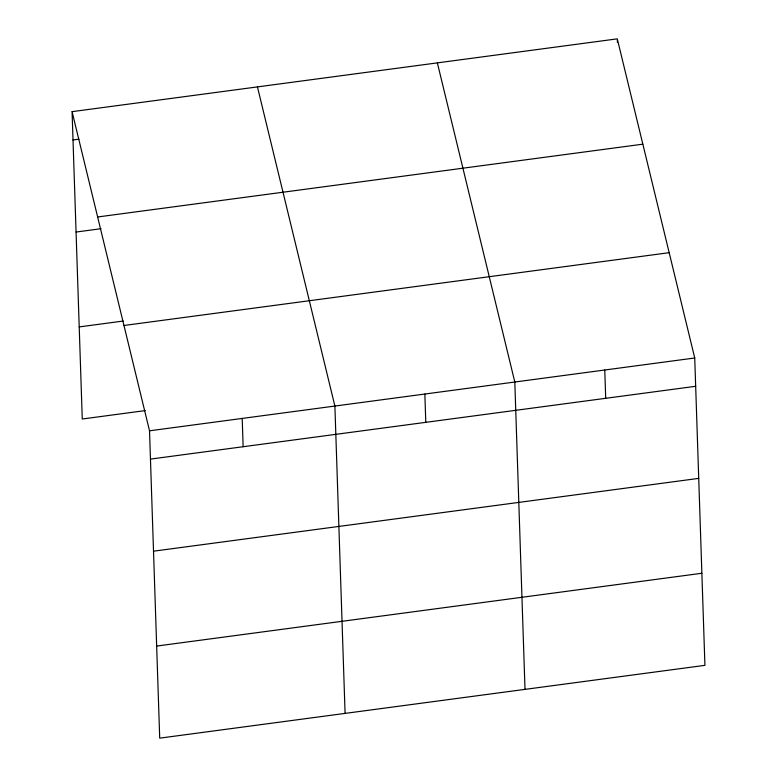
<?xml version="1.0" encoding="UTF-8"?>
<svg xmlns="http://www.w3.org/2000/svg" width="777" height="777" viewBox="0 0 777 777"><rect width="100%" height="100%" fill="white"/><g stroke="black" fill="none" stroke-linecap="round" stroke-linejoin="round"><path stroke-width="1.17" d="M72.076 111.655L617.288 38.85L694.735 357.993L704.924 665.345L159.712 738.15L149.524 430.808L72.076 111.655L82.265 419.007L145.25 410.596M73.009 139.957L78.953 139.161M97.63 216.977L642.841 144.172M76.068 232.041L101.02 228.71M79.215 326.913L123.184 321.047M123.961 325.485L669.172 252.68M149.524 430.808L694.735 357.993M150.456 459.1L695.668 386.295M153.516 551.184L698.727 478.379M156.663 646.066L701.874 573.261M437.364 62.879L514.811 382.022L525.009 689.374M257.449 86.898L334.887 406.05L345.085 713.393M617.327 40.025L617.404 42.385M604.768 370.007L605.71 398.31M424.854 394.036L425.786 422.329M242.201 418.424L243.143 446.726"/></g></svg>
